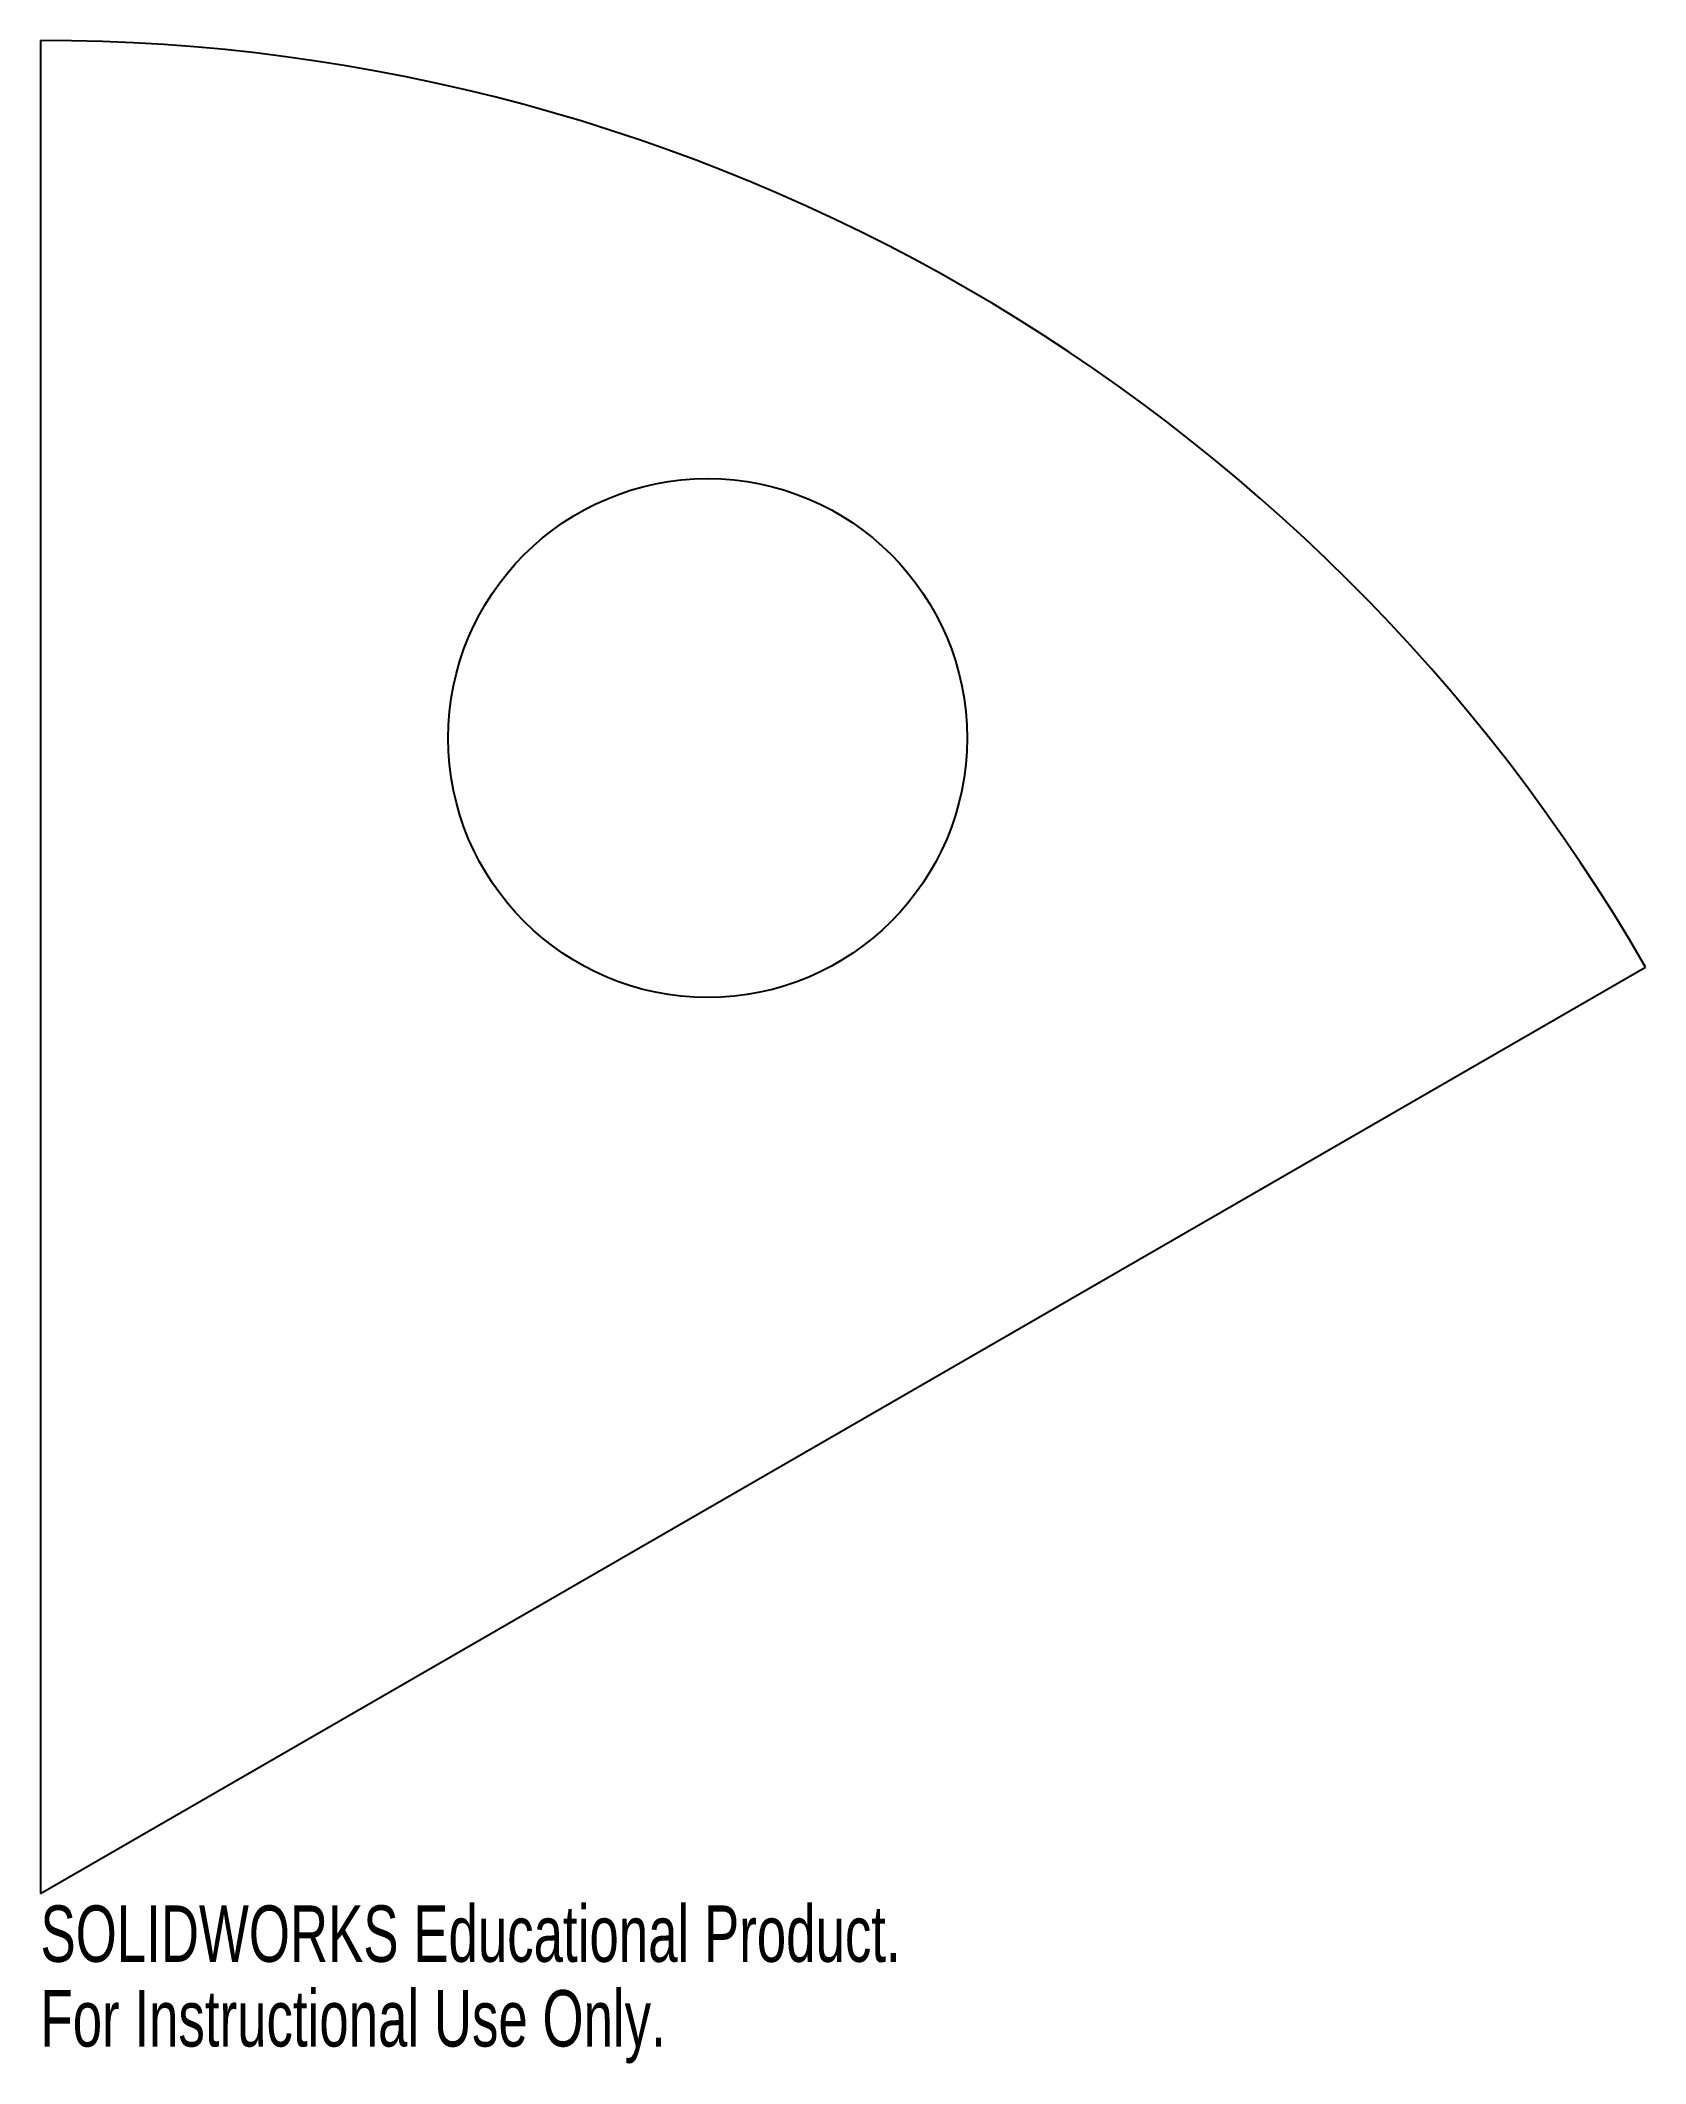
# Model space of a CAD drawing. Header units: inches. Extents: x 0 to 5.41, y -0.57 to 6.25.
import ezdxf

# ---------------------------------------------------------------- set-up
doc = ezdxf.new("R2010")
doc.units = ezdxf.units.IN
doc.header["$MEASUREMENT"] = 0
doc.styles.add('SLDTEXTSTYLE0', font='TXT', dxfattribs={"width": 0.7})

msp = doc.modelspace()

# ---------------------------------------------------------------- linework, layer by layer
at = {"color": 7, "linetype": 'Continuous', "lineweight": 25}
for p, q in [((0, 6.25), (0, 0)), ((0, 0), (5.4127, 3.125))]:
    msp.add_line(p, q, dxfattribs=at)
msp.add_circle((2.25, 3.8971), 0.875, dxfattribs=at)
msp.add_arc((0, 0), 6.25, 30, 90, dxfattribs=at)

# ---------------------------------------------------------------- texts
at = {"color": 7, "linetype": 'Continuous', "char_height": 0.1903, "attachment_point": 1, "style": 'SLDTEXTSTYLE0'}
for s, insert in [('SOLIDWORKS Educational Product.', (0, -0.0401)), ('For Instructional Use Only.', (0, -0.3256))]:
    msp.add_mtext(s, dxfattribs=dict(at, insert=insert))

doc.saveas('drawing.dxf')
